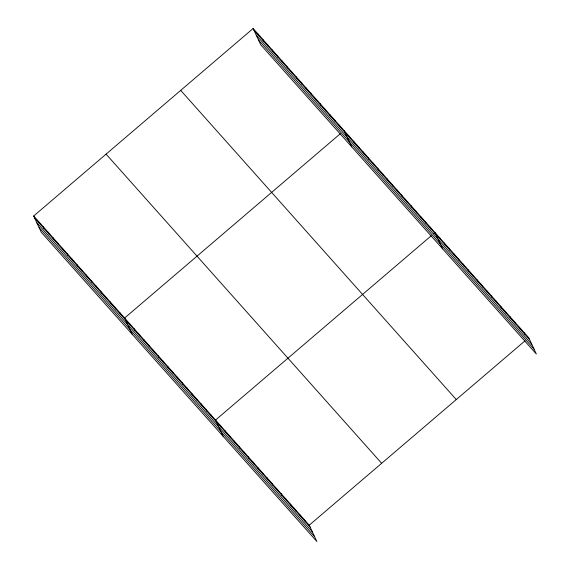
<?xml version="1.0" encoding="UTF-8"?>
<svg xmlns="http://www.w3.org/2000/svg" width="570" height="570" viewBox="0 0 570 570"><rect width="100%" height="100%" fill="white"/><g stroke="black" fill="none" stroke-linecap="round" stroke-linejoin="round"><path stroke-width="0.85" d="M33.666 216.002L309.232 525.184L316.877 541.5L41.311 232.318L33.666 216.002L253.123 28.5L528.689 337.682L536.334 353.998L260.768 44.816L253.123 28.5M340.347 133.701L124.602 318.031L132.247 334.348M431.283 235.731L215.538 420.061L223.184 436.378M433.756 233.614L434.995 232.56L442.641 248.876M309.232 525.184L524.977 340.853M254.006 30.395L529.573 339.57M256.236 35.155L531.803 344.337M258.538 40.057L534.104 349.239M180.704 90.374L456.271 399.556M106.084 154.128L381.651 463.303M34.556 217.89L310.116 527.072M36.786 222.656L312.353 531.831M39.081 227.558L314.647 536.74M524.001 332.424L524.892 334.319M519.32 327.166L520.203 329.061M514.632 321.915L515.522 323.803M509.951 316.656L510.834 318.544M505.262 311.398L506.153 313.293M500.581 306.147L501.465 308.035M495.893 300.889L496.784 302.777M491.212 295.631L492.095 297.526M486.524 290.379L487.414 292.267M481.842 285.121L482.726 287.009M477.154 279.863L478.045 281.758M472.473 274.605L473.357 276.5M467.785 269.353L468.675 271.242M463.104 264.095L463.987 265.99M458.415 258.837L459.306 260.732M453.734 253.586L454.618 255.474M449.046 248.328L449.937 250.216M444.365 243.069L445.248 244.965M439.684 237.818L440.567 239.706M430.207 227.188L431.098 229.083M425.427 221.823L426.31 223.711M420.639 216.45L421.522 218.339M415.851 211.078L416.734 212.973M411.063 205.706L411.953 207.601M406.282 200.341L407.165 202.229M401.494 194.969L402.377 196.864M396.706 189.596L397.589 191.492M391.918 184.231L392.808 186.119M387.137 178.859L388.02 180.754M382.349 173.487L383.232 175.382M377.561 168.121L378.452 170.01M372.773 162.749L373.664 164.645M367.992 157.377L368.876 159.272M363.204 152.012L364.088 153.9M358.416 146.64L359.307 148.528M353.628 141.267L354.519 143.163M348.847 135.902L349.731 137.79M344.059 130.53L351.704 146.846M339.271 125.158L340.162 127.053M334.49 119.793L335.374 121.681M329.702 114.42L330.586 116.309M324.914 109.048L325.798 110.943M320.126 103.683L321.017 105.571M315.345 98.311L316.229 100.199M310.557 92.939L311.441 94.834M305.769 87.566L306.653 89.462M300.981 82.201L301.872 84.089M296.201 76.829L297.084 78.724M291.413 71.457L292.296 73.352M286.625 66.092L287.508 67.98M281.837 60.719L282.727 62.614M277.056 55.347L277.939 57.242M272.268 49.982L273.151 51.87M267.48 44.61L268.37 46.505M262.692 39.237L263.582 41.133M257.911 33.872L258.794 35.76M304.551 519.926L305.435 521.814M299.863 514.667L300.753 516.562M295.182 509.409L296.065 511.304M290.493 504.158L291.384 506.046M285.812 498.9L286.696 500.795M281.124 493.641L282.015 495.537M276.443 488.39L277.326 490.278M271.755 483.132L272.645 485.02M267.073 477.874L267.957 479.769M262.385 472.623L263.276 474.511M257.704 467.364L258.588 469.253M253.016 462.106L253.907 464.001M248.335 456.855L249.218 458.743M243.647 451.597L244.537 453.485M238.965 446.339L239.849 448.234M234.277 441.08L235.168 442.976M229.596 435.829L230.48 437.717M224.908 430.571L225.798 432.466M220.227 425.313L221.11 427.208M210.758 414.689L211.641 416.577M205.969 409.317L206.853 411.212M201.182 403.952L202.065 405.84M196.393 398.58L197.284 400.468M191.613 393.207L192.496 395.103M186.825 387.842L187.708 389.73M182.037 382.47L182.927 384.358M177.249 377.098L178.139 378.993M172.468 371.733L173.351 373.621M167.68 366.36L168.563 368.249M162.892 360.988L163.782 362.883M158.104 355.616L158.994 357.511M153.323 350.251L154.206 352.139M148.535 344.879L149.418 346.774M143.747 339.506L144.638 341.402M138.959 334.141L139.85 336.029M134.178 328.769L135.061 330.664M129.39 323.397L130.274 325.292M119.821 312.659L120.705 314.555M115.033 307.287L115.917 309.182M110.245 301.922L111.129 303.81M105.457 296.55L106.348 298.438M100.676 291.177L101.56 293.073M95.888 285.812L96.772 287.7M91.1 280.44L91.984 282.328M86.312 275.068L87.203 276.963M81.531 269.703L82.415 271.591M76.743 264.33L77.627 266.219M71.955 258.958L72.846 260.853M67.167 253.593L68.058 255.481M62.387 248.221L63.27 250.109M57.599 242.849L58.482 244.744M52.811 237.476L53.701 239.371M48.023 232.111L48.913 233.999M43.242 226.739L44.125 228.634M38.454 221.367L39.337 223.262"/></g></svg>
